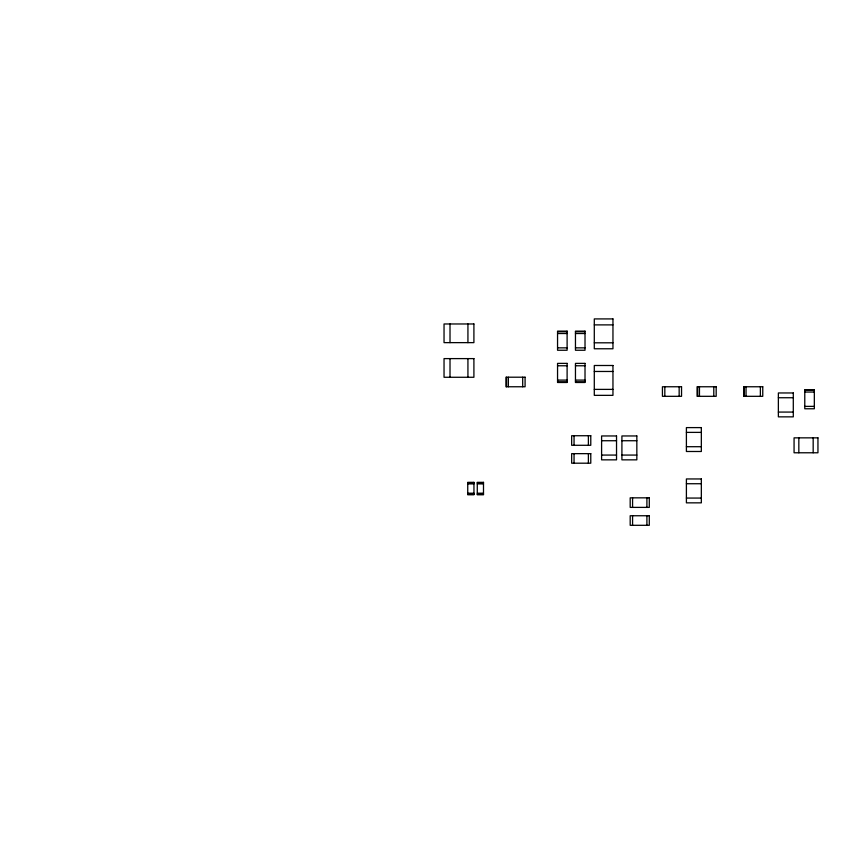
<?xml version="1.0" encoding="UTF-8"?>
<svg xmlns="http://www.w3.org/2000/svg" width="861" height="861" viewBox="0 0 861 861"><rect width="100%" height="100%" fill="white"/><g stroke="black" fill="none" stroke-linecap="round" stroke-linejoin="round"><path stroke-width="1.29" d="M594.294 324.888L612.957 324.888M557.551 331.733L567.108 331.733M575.46 331.733L585.017 331.733M557.551 333.519L567.108 333.519M575.46 333.519L585.017 333.519M594.294 342.807L612.957 342.807M557.551 347.855L567.108 347.855M575.46 347.855L585.017 347.855M557.551 365.774L567.108 365.774M575.46 365.774L585.017 365.774M594.294 371.468L612.957 371.468M557.551 380.099L567.108 380.099M575.46 380.099L585.017 380.099M557.551 381.897L567.108 381.897M575.46 381.897L585.017 381.897M594.294 389.387L612.957 389.387M804.777 390.259L814.334 390.259M804.777 392.046L814.334 392.046M778.366 397.739L793.293 397.739M804.777 406.381L814.334 406.381M778.366 412.075L793.293 412.075M686.4 432.383L701.338 432.383M601.602 440.735L616.53 440.735M621.911 440.735L636.839 440.735M686.4 446.708L701.338 446.708M601.602 455.071L616.53 455.071M621.911 455.071L636.839 455.071M467.738 482.73L473.948 482.73M477.285 482.73L483.495 482.73M686.4 483.731L701.338 483.731M467.738 483.893L473.948 483.893M477.285 483.893L483.495 483.893M467.738 493.202L473.948 493.202M477.285 493.202L483.495 493.202M467.738 494.375L473.948 494.375M477.285 494.375L483.495 494.375M686.4 498.067L701.338 498.067M813.171 437.851L813.171 452.778M798.836 437.851L798.836 452.778M760.371 386.761L760.371 396.318M746.035 386.761L746.035 396.318M744.248 386.761L744.248 396.318M713.791 386.761L713.791 396.318M699.455 386.761L699.455 396.318M697.668 386.761L697.668 396.318M679.157 386.761L679.157 396.318M664.821 386.761L664.821 396.318M646.902 497.841L646.902 507.387M646.902 515.75L646.902 525.307M632.577 497.841L632.577 507.387M632.577 515.75L632.577 525.307M588.386 435.731L588.386 445.288M588.386 453.65L588.386 463.196M574.05 435.731L574.05 445.288M574.05 453.65L574.05 463.196M522.692 377.204L522.692 386.761M508.356 377.204L508.356 386.761M506.569 377.204L506.569 386.761M467.932 323.973L467.932 342.635M467.932 358.606L467.932 377.269M450.012 323.973L450.012 342.635M450.012 358.606L450.012 377.269M612.957 318.914L594.294 318.914L594.294 348.77L612.957 348.77L612.957 318.914M473.905 323.973L444.039 323.973L444.039 342.635L473.905 342.635L473.905 323.973M567.108 331.13L557.551 331.13L557.551 350.244L567.108 350.244L567.108 331.13M585.017 331.13L575.46 331.13L575.46 350.244L585.017 350.244L585.017 331.13M473.905 358.606L444.039 358.606L444.039 377.269L473.905 377.269L473.905 358.606M567.108 363.385L557.551 363.385L557.551 382.488L567.108 382.488L567.108 363.385M585.017 363.385L575.46 363.385L575.46 382.488L585.017 382.488L585.017 363.385M612.957 365.495L594.294 365.495L594.294 395.35L612.957 395.35L612.957 365.495M525.081 377.204L505.977 377.204L505.977 386.761L525.081 386.761L525.081 377.204M681.546 386.761L662.432 386.761L662.432 396.318L681.546 396.318L681.546 386.761M716.18 386.761L697.066 386.761L697.066 396.318L716.18 396.318L716.18 386.761M762.76 386.761L743.646 386.761L743.646 396.318L762.76 396.318L762.76 386.761M814.334 389.656L804.777 389.656L804.777 408.771L814.334 408.771L814.334 389.656M793.293 392.96L778.366 392.96L778.366 416.853L793.293 416.853L793.293 392.96M701.338 427.605L686.4 427.605L686.4 451.487L701.338 451.487L701.338 427.605M590.775 435.731L571.661 435.731L571.661 445.288L590.775 445.288L590.775 435.731M616.53 435.957L601.602 435.957L601.602 459.849L616.53 459.849L616.53 435.957M636.839 435.957L621.911 435.957L621.911 459.849L636.839 459.849L636.839 435.957M817.95 437.851L794.068 437.851L794.068 452.778L817.95 452.778L817.95 437.851M590.775 453.65L571.661 453.65L571.661 463.196L590.775 463.196L590.775 453.65M701.338 478.953L686.4 478.953L686.4 502.846L701.338 502.846L701.338 478.953M473.948 482.343L467.738 482.343L467.738 494.763L473.948 494.763L473.948 482.343M483.495 482.343L477.285 482.343L477.285 494.763L483.495 494.763L483.495 482.343M649.291 497.841L630.187 497.841L630.187 507.387L649.291 507.387L649.291 497.841M649.291 515.75L630.187 515.75L630.187 525.307L649.291 525.307L649.291 515.75"/></g></svg>
